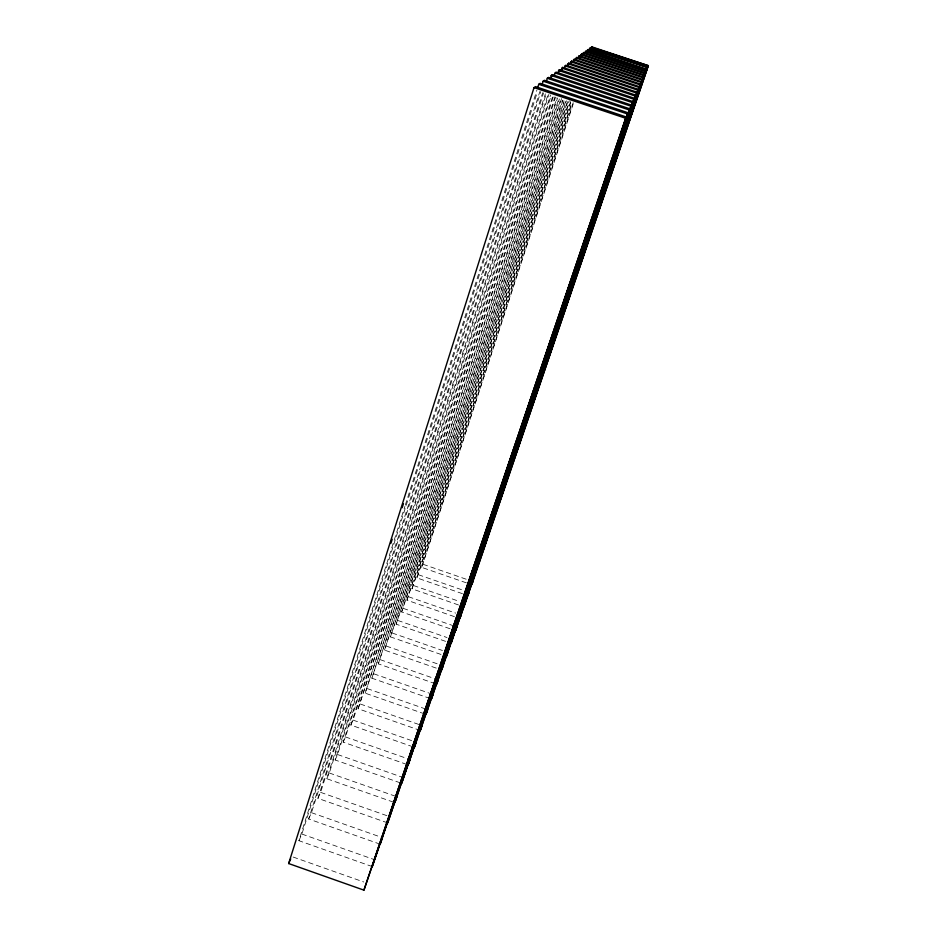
<?xml version="1.0" encoding="UTF-8"?>
<svg xmlns="http://www.w3.org/2000/svg" width="937" height="937" viewBox="0 0 937 937"><rect width="100%" height="100%" fill="white"/><g stroke="black" fill="none" stroke-linecap="round" stroke-linejoin="round"><path stroke-width="0.7" stroke-dasharray="4.68 3.51" d="M372.258 866.573L298.903 840.688L404.901 506.39M405.311 505.09L536.866 90.21M298.903 840.688L301.878 834.059L537.124 92.716M380.164 844.178L308.648 818.985L539.876 91.51M308.648 818.985L311.482 812.684L540.813 91.65M387.684 822.897L317.924 798.347L542.699 92.716M317.924 798.347L320.606 792.362L543.589 92.845M393.47 802.154L326.744 778.717L545.369 93.864M326.744 778.717L329.309 773.002L546.201 93.981M400.298 782.852L335.141 759.989L548.215 93.887M335.141 759.989L337.589 754.543L548.895 94.344M406.81 764.428L343.165 742.139L550.581 94.942M343.165 742.139L345.507 736.939L551.225 95.375M412.994 746.824L350.836 725.074L552.818 95.925M350.836 725.074L353.062 720.108L553.427 96.347M420.315 730.485L358.157 708.77L554.938 96.862M358.157 708.77L555.512 97.261M424.648 713.924L365.172 693.157L556.941 97.753M365.172 693.157L557.492 98.139M430.095 698.498L371.884 678.201L558.862 98.608M371.884 678.201L559.377 98.971M435.307 683.705L378.325 663.864L560.677 99.404M378.325 663.864L561.544 98.572M436.232 668.104L384.51 650.102L562.411 100.177M384.51 650.102L563.242 99.357M441.022 654.459L390.448 636.879L564.051 100.903M390.448 636.879L564.496 101.231M445.625 641.353L396.152 624.171L565.632 101.606M396.152 624.171L566.416 100.809M450.041 628.75L401.645 611.955L567.143 102.262M401.645 611.955L567.892 101.489M454.422 616.651L406.927 600.184L569.263 100.786M406.927 600.184L569.309 102.145M458.509 604.962L412.022 588.846L570.633 101.442M412.022 588.846L570.668 102.765M462.445 593.683L416.93 577.918L571.277 104.101M416.93 577.918L571.957 103.363M466.38 582.849L421.662 567.377L573.198 102.672M421.662 567.377L573.21 103.937M423.044 564.285L467.528 579.675M418.359 574.721L463.639 590.392M413.51 585.531L459.751 601.542M408.473 596.74L455.71 613.114M403.25 608.371L455.499 626.502M397.815 620.458L447.008 637.535M392.181 633.014L442.463 650.489M386.313 646.073L437.731 663.97M380.211 659.671L436.818 679.384M373.851 673.832L431.664 693.989M367.21 688.601L426.288 709.215M360.288 704.015L420.678 725.109M353.062 720.108L414.81 741.706M345.507 736.939L408.684 759.064M337.589 754.543L403.636 777.71M329.309 773.002L396.913 796.743M320.606 792.362L389.862 816.713M311.482 812.684L382.46 837.678M301.878 834.059L374.671 859.733M293.14 857.039L363.755 881.986"/><path stroke-width="1.41" d="M288.643 863.539L534.031 87.621L535.472 86.602L626.162 116.926L363.931 890.15L288.643 863.539L290.728 858.878M390.963 543.179L392.205 539.267M402.184 507.713L403.449 503.743M537.615 87.855L538.74 84.295L540.087 83.346L627.989 112.733L372.258 866.573L627.989 112.733M542.054 84.635L543.155 81.179L544.432 80.289L629.699 108.786L380.164 844.178L382.46 837.678M546.248 81.601L547.313 78.251L548.508 77.408L631.304 105.073L387.684 822.897L631.304 105.073M550.195 78.743L551.237 75.487L552.373 74.691L632.826 101.559L394.84 802.634L396.913 796.743M551.682 76.834L552.373 74.691M554.259 74.983L556.016 72.114L634.255 98.244L401.657 783.332L634.255 98.244M557.562 73.145L559.459 69.689L635.614 95.117L408.157 764.908L410.055 759.544M558.593 72.407L559.459 69.689M560.912 70.732L562.727 67.382L636.902 92.142L414.377 747.316L416.18 742.186M561.45 71.353L562.727 67.382M564.074 68.436L565.831 65.192L638.12 89.32L420.315 730.485L422.048 725.589M567.096 66.258L568.782 63.107L639.28 86.637L425.995 714.392L427.659 709.696M567.963 65.625L568.782 63.107M569.954 64.196L571.582 61.128L640.393 84.084L431.442 698.967L433.035 694.469M570.785 63.587L571.582 61.128M572.683 62.217L574.252 59.242L641.447 81.66L436.665 684.186L438.2 679.864M573.479 61.643L574.252 59.242M575.295 60.343L576.805 57.45L642.442 79.34L441.678 669.99L443.142 665.844M576.044 59.792L576.805 57.45M577.778 58.551L579.242 55.728L643.403 77.127L446.492 656.368L447.898 652.386M580.155 56.829L581.572 54.088L644.328 75.007L451.119 643.262L452.477 639.432M580.846 56.337L581.572 54.088M582.427 55.189L583.798 52.519L645.195 72.981L455.569 630.671L456.869 626.982M583.083 54.709L583.798 52.519M584.594 53.62L585.93 51.008L646.038 71.036L645.792 71.61L585.309 51.453M586.691 52.109L587.979 49.567L646.846 69.186L459.856 618.537L461.109 614.988M589.268 50.247L589.947 48.185L647.619 67.394L463.979 606.848M590.603 49.286L591.833 46.85L648.357 65.684L471.791 584.723L472.927 581.537M591.165 48.876L591.833 46.85M363.931 890.15L626.162 116.926M467.961 595.592L469.121 592.289M629.699 108.786L629.196 109.945L543.155 81.179M632.826 101.559L632.381 102.59L551.237 75.487M635.614 95.117L635.216 96.031L558.44 70.404M636.902 92.142L636.528 93.021L561.767 68.061M638.12 89.32L637.769 90.151L564.917 65.836M639.28 86.637L638.94 87.422L567.904 63.728M640.393 84.084L640.065 84.834L570.762 61.713M641.447 81.66L641.131 82.374L573.467 59.804M642.442 79.34L642.15 80.02L576.056 57.977M643.403 77.127L643.122 77.771L578.527 56.232M644.328 75.007L644.047 75.628L580.881 54.569M645.195 72.981L644.937 73.578L583.142 52.976M647.619 67.394L589.361 48.595L589.947 48.185M648.357 65.684L591.27 47.248M587.382 49.989L646.612 69.725M554.938 72.875L633.834 99.228M547.313 78.251L630.835 106.162M538.74 84.295L627.45 113.963M534.031 87.621L625.6 118.238"/></g></svg>
